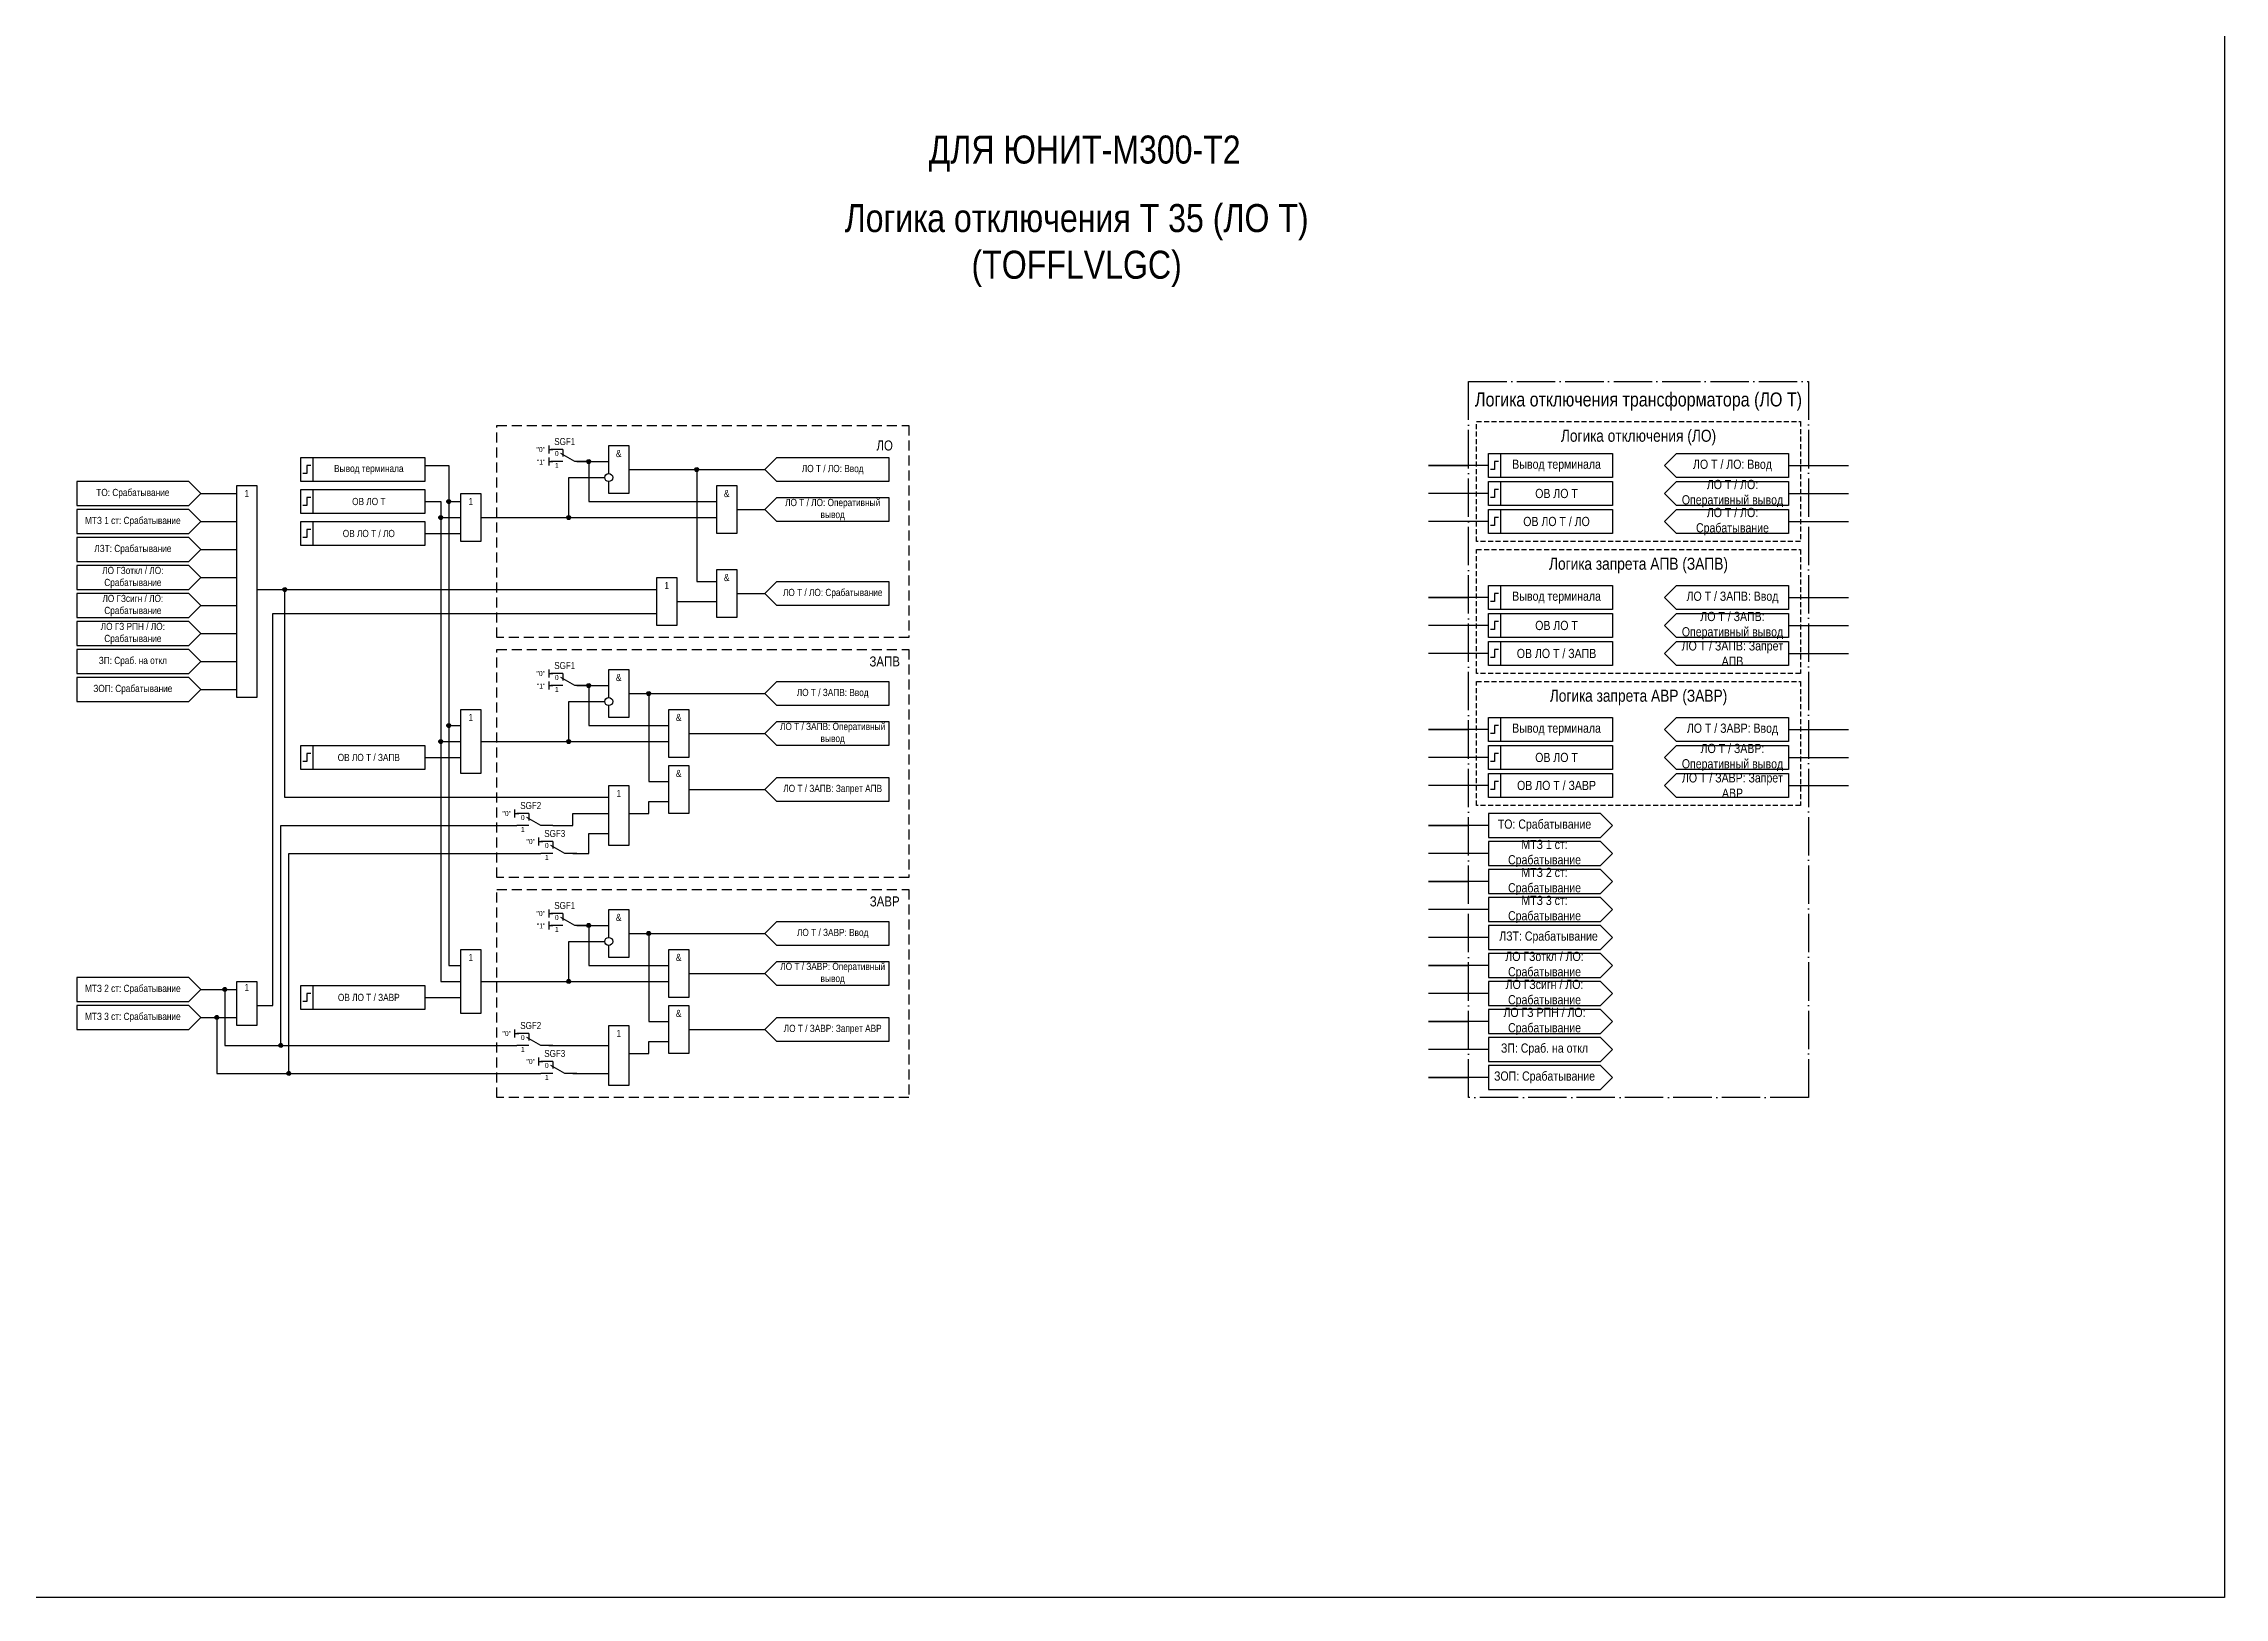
# Model space of a CAD drawing. Header units: millimetres. Extents: x -412 to 1173, y -391 to 386.
# Drawn here: x 628 to 1173, y -391 to -2 of the extents above; entities that cross this region are included whole.
import ezdxf
from ezdxf.enums import TextEntityAlignment as Align

# ---------------------------------------------------------------- set-up
doc = ezdxf.new("R2010")
doc.units = ezdxf.units.MM
doc.linetypes.add('ACAD_ISO04W100', pattern=[30, 24, -3, 0, -3])
doc.linetypes.add('штриховая2', pattern=[0.375, 0.25, -0.125])
doc.layers.add('TEXT', color=7, linetype='Continuous', lineweight=25)
doc.layers.add('Основная', color=7, linetype='Continuous')
doc.styles.add('1.8_Gost_RD', font='ARIALN.TTF', dxfattribs={"height": 1.8})
doc.styles.add('2.5_Gost_RD', font='ARIALN.TTF', dxfattribs={"height": 2.5})
doc.styles.add('3.5_Gost_RD', font='ARIALN.TTF', dxfattribs={"height": 3.5})
doc.styles.add('Вывод', font='ARIALN.TTF', dxfattribs={"height": 2.5})
doc.styles.add('Компонент', font='ARIALN.TTF', dxfattribs={"height": 3.5})

# ---------------------------------------------------------------- blocks, each defined once
blk = doc.blocks.new('*U78')
at = {"layer": 'Основная', "color": 0}
blk.add_line((0, 0), (7, 4), dxfattribs=at)
at = {"layer": 'Основная', "ltscale": 0.35}
blk.add_line((6, 6), (6, 2.5), dxfattribs=at)
blk = doc.blocks.new('*U80')
at = {"layer": 'Основная', "color": 0}
for p, q in [((-3, 6), (-9, 6)), ((-3, 0), (-9, 0)), ((9, 0), (3, 0))]:
    blk.add_line(p, q, dxfattribs=at)
at = {"layer": 'Основная', "ltscale": 0.25, "xscale": -1}
blk.add_blockref('*U78', (3, 0), dxfattribs=at)
at = {"layer": 'Основная'}
for tag, height, style, p in [('ОУ', 3.5, 'Компонент', (-2, 10)), ('В1', 2.5, 'Вывод', (-14, 6)), ('В2', 2.5, 'Вывод', (-6, 4)), ('В3', 2.5, 'Вывод', (-6, -2))]:
    blk.add_attdef(tag, text='', height=height, dxfattribs=dict(at, style=style)).set_placement(p, align=Align.MIDDLE_CENTER)
blk = doc.blocks.new('Точка')
at = {"ltscale": 100}
h = blk.add_hatch(color=256, dxfattribs=at)
h.dxf.hatch_style = 1
edge = h.paths.add_edge_path()
edge.add_arc((0, 0), 0.5, 0, 360)
blk.add_circle((0, 0), 0.5, dxfattribs=at)

msp = doc.modelspace()

# ---------------------------------------------------------------- linework, layer by layer
at = {"ltscale": 100}
for p, q in [((754, -103), (754, -105)), ((754, -104), (755, -104)), ((754, -106), (754, -108)), ((754, -107), (755, -107)), ((989, -108), (974, -108)), ((974, -108), (984, -108)), ((1064, -108), (1079, -108)), ((989, -115), (974, -115)), ((1064, -115), (1079, -115)), ((989, -122), (974, -122)), ((1064, -122), (1079, -122)), ((681, -139), (781, -139)), ((811, -137), (808, -140)), ((808, -140), (811, -143)), ((989, -141), (974, -141)), ((974, -141), (984, -141)), ((1064, -141), (1079, -141)), ((786, -142), (796, -142)), ((989, -148), (974, -148)), ((1036, -152), (1033, -155)), ((1064, -148), (1079, -148)), ((989, -155), (974, -155)), ((1033, -155), (1036, -158)), ((1064, -155), (1079, -155)), ((754, -159), (754, -161)), ((754, -160), (755, -160)), ((754, -162), (754, -164)), ((754, -163), (755, -163)), ((989, -174), (974, -174)), ((974, -174), (984, -174)), ((1064, -174), (1079, -174)), ((989, -181), (974, -181)), ((1036, -185), (1033, -188)), ((1064, -181), (1079, -181)), ((811, -186), (808, -189)), ((808, -189), (811, -192)), ((989, -188), (974, -188)), ((1033, -188), (1036, -191)), ((1064, -188), (1079, -188)), ((745.5, -196), (745.5, -194)), ((745.5, -195), (746.5, -195)), ((740, -198), (746, -198)), ((751.5, -203), (751.5, -201)), ((989, -198), (974, -198)), ((974, -198), (984, -198)), ((740, -205), (752, -205)), ((751.5, -202), (752.5, -202)), ((989, -205), (974, -205)), ((989, -212), (974, -212)), ((974, -212), (984, -212)), ((754, -219), (754, -221)), ((754, -220), (755, -220)), ((754, -222), (754, -224)), ((754, -223), (755, -223)), ((989, -219), (974, -219)), ((989, -226), (974, -226)), ((989, -233), (974, -233)), ((974, -233), (984, -233)), ((989, -240), (974, -240)), ((745.5, -251), (745.5, -249)), ((745.5, -250), (746.5, -250)), ((811, -246), (808, -249)), ((808, -249), (811, -252)), ((989, -247), (974, -247)), ((974, -247), (984, -247)), ((740, -253), (746, -253)), ((751.5, -258), (751.5, -256)), ((754, -253), (769, -253)), ((989, -254), (974, -254)), ((740, -260), (752, -260)), ((751.5, -257), (752.5, -257)), ((760, -260), (769, -260)), ((989, -261), (974, -261)), ((974, -261), (984, -261))]:
    msp.add_line(p, q, dxfattribs=at)
at = {"color": 3, "ltscale": 100}
msp.add_lwpolyline([(561, 386), (1173, 386), (1173, -391), (561, -391)], close=True, dxfattribs=at)
at = {"color": 251, "linetype": 'ACAD_ISO04W100', "lineweight": 30, "ltscale": 0.4, "true_color": 0x58595b}
msp.add_lwpolyline([(984, -87), (1069, -87), (1069, -266), (984, -266)], close=True, dxfattribs=at)
at = {"linetype": 'штриховая2', "ltscale": 10}
for points in [[(741, -98), (844, -98), (844, -151), (741, -151)], [(741, -154), (844, -154), (844, -211), (741, -211)], [(741, -214), (844, -214), (844, -266), (741, -266)]]:
    msp.add_lwpolyline(points, close=True, dxfattribs=at)
at = {"linetype": 'штриховая2', "ltscale": 5}
for points in [[(986, -97), (1067, -97), (1067, -127), (986, -127)], [(986, -129), (1067, -129), (1067, -160), (986, -160)], [(986, -162), (1067, -162), (1067, -193), (986, -193)]]:
    msp.add_lwpolyline(points, close=True, dxfattribs=at)
at = {"ltscale": 100}
for points in [[(769, -110), (769, -103), (774, -103), (774, -115), (769, -115), (769, -112)], [(723, -108), (729, -108), (729, -117), (732, -117)], [(761, -107), (769, -107)], [(761, -107), (764, -107), (764, -117), (796, -117)], [(774, -109), (808, -109)], [(774, -109), (791, -109), (791, -137), (796, -137)], [(808, -109), (811, -106), (839, -106), (839, -112), (811, -112), (808, -109)], [(1033, -108), (1036, -105), (1064, -105), (1064, -111), (1036, -111), (1033, -108)], [(667, -115), (664, -112), (636, -112), (636, -118), (664, -118), (667, -115)], [(676, -157), (676, -113), (681, -113), (681, -166), (676, -166), (676, -157)], [(737, -121), (759, -121), (759, -111), (768, -111)], [(1033, -115), (1036, -112), (1064, -112), (1064, -118), (1036, -118), (1033, -115)], [(667, -122), (664, -119), (636, -119), (636, -125), (664, -125), (667, -122)], [(667, -115), (676, -115)], [(723, -117), (727, -117), (727, -121), (732, -121)], [(729, -117), (729, -173), (732, -173)], [(801, -119), (808, -119)], [(808, -119), (811, -116), (839, -116), (839, -122), (811, -122), (808, -119)], [(667, -122), (676, -122)], [(723, -125), (732, -125)], [(727, -121), (727, -177), (732, -177)], [(737, -121), (796, -121)], [(667, -129), (664, -126), (636, -126), (636, -132), (664, -132), (667, -129)], [(667, -129), (676, -129)], [(667, -136), (664, -133), (636, -133), (636, -139), (664, -139), (667, -136)], [(667, -136), (676, -136)], [(667, -143), (664, -140), (636, -140), (636, -146), (664, -146), (667, -143)], [(769, -191), (688, -191), (688, -139)], [(801, -140), (808, -140)], [(808, -140), (811, -137), (839, -137), (839, -143), (811, -143), (808, -140)], [(1033, -141), (1036, -138), (1064, -138), (1064, -144), (1036, -144), (1033, -141)], [(667, -150), (664, -147), (636, -147), (636, -153), (664, -153), (667, -150)], [(667, -143), (676, -143)], [(681, -243), (685, -243), (685, -145), (781, -145)], [(1033, -148), (1036, -145), (1064, -145), (1064, -151), (1036, -151), (1033, -148)], [(667, -150), (676, -150)], [(1033, -155), (1036, -152), (1064, -152), (1064, -158), (1036, -158), (1033, -155)], [(667, -157), (664, -154), (636, -154), (636, -160), (664, -160), (667, -157)], [(667, -157), (676, -157)], [(667, -164), (664, -161), (636, -161), (636, -167), (664, -167), (667, -164)], [(761, -163), (769, -163)], [(761, -163), (764, -163), (764, -173), (784, -173)], [(769, -166), (769, -159), (774, -159), (774, -171), (769, -171), (769, -168)], [(808, -165), (811, -162), (839, -162), (839, -168), (811, -168), (808, -165)], [(667, -164), (676, -164)], [(737, -177), (759, -177), (759, -167), (768, -167)], [(774, -165), (808, -165)], [(774, -165), (779, -165), (779, -187), (784, -187)], [(729, -173), (729, -233), (732, -233)], [(808, -175), (811, -172), (839, -172), (839, -178), (811, -178), (808, -175)], [(1033, -174), (1036, -171), (1064, -171), (1064, -177), (1036, -177), (1033, -174)], [(727, -177), (727, -237), (732, -237)], [(737, -177), (784, -177)], [(789, -175), (808, -175)], [(1033, -181), (1036, -178), (1064, -178), (1064, -184), (1036, -184), (1033, -181)], [(723, -181), (732, -181)], [(1033, -188), (1036, -185), (1064, -185), (1064, -191), (1036, -191), (1033, -188)], [(789, -189), (808, -189)], [(808, -189), (811, -186), (839, -186), (839, -192), (811, -192), (808, -189)], [(755, -198), (760, -198), (760, -195), (769, -195)], [(774, -195), (779, -195), (779, -192), (784, -192)], [(1020, -198), (1017, -195), (989, -195), (989, -201), (1017, -201), (1020, -198)], [(673, -239), (673, -253), (687, -253), (687, -198), (743, -198)], [(760, -205), (764, -205), (764, -200), (769, -200)], [(671, -246), (671, -260), (689, -260), (689, -205), (743, -205)], [(1020, -205), (1017, -202), (989, -202), (989, -208), (1017, -208), (1020, -205)], [(1020, -212), (1017, -209), (989, -209), (989, -215), (1017, -215), (1020, -212)], [(1020, -219), (1017, -216), (989, -216), (989, -222), (1017, -222), (1020, -219)], [(761, -223), (769, -223)], [(761, -223), (764, -223), (764, -233), (784, -233)], [(769, -226), (769, -219), (774, -219), (774, -231), (769, -231), (769, -228)], [(808, -225), (811, -222), (839, -222), (839, -228), (811, -228), (808, -225)], [(1020, -226), (1017, -223), (989, -223), (989, -229), (1017, -229), (1020, -226)], [(737, -237), (759, -237), (759, -227), (768, -227)], [(774, -225), (808, -225)], [(774, -225), (779, -225), (779, -247), (784, -247)], [(808, -235), (811, -232), (839, -232), (839, -238), (811, -238), (808, -235)], [(1020, -233), (1017, -230), (989, -230), (989, -236), (1017, -236), (1020, -233)], [(667, -239), (664, -236), (636, -236), (636, -242), (664, -242), (667, -239)], [(667, -239), (676, -239)], [(737, -237), (784, -237)], [(789, -235), (808, -235)], [(1020, -240), (1017, -237), (989, -237), (989, -243), (1017, -243), (1020, -240)], [(667, -246), (664, -243), (636, -243), (636, -249), (664, -249), (667, -246)], [(723, -241), (732, -241)], [(1020, -247), (1017, -244), (989, -244), (989, -250), (1017, -250), (1020, -247)], [(667, -246), (676, -246)], [(789, -249), (808, -249)], [(808, -249), (811, -246), (839, -246), (839, -252), (811, -252), (808, -249)], [(687, -253), (741, -253)], [(774, -255), (779, -255), (779, -252), (784, -252)], [(1020, -254), (1017, -251), (989, -251), (989, -257), (1017, -257), (1020, -254)], [(689, -260), (741, -260)], [(1020, -261), (1017, -258), (989, -258), (989, -264), (1017, -264), (1020, -261)]]:
    msp.add_lwpolyline(points, dxfattribs=at)
for points in [[(692, -106), (723, -106), (723, -112), (692, -112)], [(692, -106), (695, -106), (695, -112), (692, -112)], [(989, -105), (992, -105), (992, -111), (989, -111)], [(989, -105), (1020, -105), (1020, -111), (989, -111)], [(692, -114), (723, -114), (723, -120), (692, -120)], [(692, -114), (695, -114), (695, -120), (692, -120)], [(796, -113), (801, -113), (801, -125), (796, -125)], [(989, -112), (992, -112), (992, -118), (989, -118)], [(989, -112), (1020, -112), (1020, -118), (989, -118)], [(732, -115), (737, -115), (737, -127), (732, -127)], [(989, -119), (992, -119), (992, -125), (989, -125)], [(989, -119), (1020, -119), (1020, -125), (989, -125)], [(692, -122), (695, -122), (695, -128), (692, -128)], [(692, -122), (723, -122), (723, -128), (692, -128)], [(781, -136), (786, -136), (786, -148), (781, -148)], [(796, -134), (801, -134), (801, -146), (796, -146)], [(989, -138), (992, -138), (992, -144), (989, -144)], [(989, -138), (1020, -138), (1020, -144), (989, -144)], [(989, -145), (992, -145), (992, -151), (989, -151)], [(989, -145), (1020, -145), (1020, -151), (989, -151)], [(989, -152), (992, -152), (992, -158), (989, -158)], [(989, -152), (1020, -152), (1020, -158), (989, -158)], [(732, -169), (737, -169), (737, -185), (732, -185)], [(784, -169), (789, -169), (789, -181), (784, -181)], [(989, -171), (992, -171), (992, -177), (989, -177)], [(989, -171), (1020, -171), (1020, -177), (989, -177)], [(692, -178), (695, -178), (695, -184), (692, -184)], [(692, -178), (723, -178), (723, -184), (692, -184)], [(989, -178), (992, -178), (992, -184), (989, -184)], [(989, -178), (1020, -178), (1020, -184), (989, -184)], [(784, -183), (789, -183), (789, -195), (784, -195)], [(989, -185), (992, -185), (992, -191), (989, -191)], [(989, -185), (1020, -185), (1020, -191), (989, -191)], [(769, -188), (774, -188), (774, -203), (769, -203)], [(732, -229), (737, -229), (737, -245), (732, -245)], [(784, -229), (789, -229), (789, -241), (784, -241)], [(676, -237), (681, -237), (681, -248), (676, -248)], [(692, -238), (695, -238), (695, -244), (692, -244)], [(692, -238), (723, -238), (723, -244), (692, -244)], [(784, -243), (789, -243), (789, -255), (784, -255)], [(769, -248), (774, -248), (774, -263), (769, -263)]]:
    msp.add_lwpolyline(points, close=True, dxfattribs=at)
at = {"lineweight": 30, "ltscale": 100}
for points in [[(694.5, -108), (693.5, -108), (693.5, -110), (692.5, -110)], [(991.5, -107), (990.5, -107), (990.5, -109), (989.5, -109)], [(991.5, -114), (990.5, -114), (990.5, -116), (989.5, -116)], [(694.5, -116), (693.5, -116), (693.5, -118), (692.5, -118)], [(694.5, -124), (693.5, -124), (693.5, -126), (692.5, -126)], [(991.5, -121), (990.5, -121), (990.5, -123), (989.5, -123)], [(991.5, -140), (990.5, -140), (990.5, -142), (989.5, -142)], [(991.5, -147), (990.5, -147), (990.5, -149), (989.5, -149)], [(991.5, -154), (990.5, -154), (990.5, -156), (989.5, -156)], [(991.5, -173), (990.5, -173), (990.5, -175), (989.5, -175)], [(694.5, -180), (693.5, -180), (693.5, -182), (692.5, -182)], [(991.5, -180), (990.5, -180), (990.5, -182), (989.5, -182)], [(991.5, -187), (990.5, -187), (990.5, -189), (989.5, -189)], [(694.5, -240), (693.5, -240), (693.5, -242), (692.5, -242)]]:
    msp.add_lwpolyline(points, dxfattribs=at)
for centre in [(769, -111), (769, -167), (769, -227)]:
    msp.add_circle(centre, 1)
at = {"layer": 'Основная', "ltscale": 100}
msp.add_lwpolyline([(1064, -119), (1064, -125), (1036, -125), (1033, -122), (1036, -119)], close=True, dxfattribs=at)

# ---------------------------------------------------------------- block references
at = {"ltscale": 100}
for p in [(764, -107), (791, -109), (729, -117), (727, -121), (759, -121), (688, -139), (764, -163), (779, -165), (729, -173), (727, -177), (759, -177), (764, -223), (779, -225), (673, -239), (759, -237), (671, -246), (687, -253), (689, -260)]:
    msp.add_blockref('Точка', p, dxfattribs=at)
at = {"layer": 'Основная', "ltscale": 0.25, "xscale": 0.5, "yscale": 0.5, "zscale": 0.5}
for p, values in [((759, -107), {'ОУ': 'SGF1', 'В1': '"0"', 'В2': '0', 'В3': '1'}), ((759, -163), {'ОУ': 'SGF1', 'В1': '"0"', 'В2': '0', 'В3': '1'}), ((750.5, -198), {'ОУ': 'SGF2', 'В1': '"0"', 'В2': '0', 'В3': '1'}), ((756.5, -205), {'ОУ': 'SGF3', 'В1': '"0"', 'В2': '0', 'В3': '1'}), ((759, -223), {'ОУ': 'SGF1', 'В1': '"0"', 'В2': '0', 'В3': '1'}), ((750.5, -253), {'ОУ': 'SGF2', 'В1': '"0"', 'В2': '0', 'В3': '1'}), ((756.5, -260), {'ОУ': 'SGF3', 'В1': '"0"', 'В2': '0', 'В3': '1'})]:
    msp.add_blockref('*U80', p, dxfattribs=at).add_auto_attribs(values)

# ---------------------------------------------------------------- texts
at = {"color": 6, "ltscale": 100, "insert": (888, -30), "char_height": 7, "width": 160, "attachment_point": 5, "style": '3.5_Gost_RD'}
msp.add_mtext('ДЛЯ ЮНИТ-М300-Т2', dxfattribs=at)
at = {"color": 30, "ltscale": 100, "true_color": 0xf7941d, "insert": (886, -53), "char_height": 7, "width": 160, "attachment_point": 5, "style": '3.5_Gost_RD'}
msp.add_mtext('{\\C3;Логика отключения Т 35 (ЛО Т) (}TOFFLVLGC{\\C3;) }', dxfattribs=at)
at = {"color": 1, "ltscale": 100, "insert": (1026.5, -92), "char_height": 3.5, "width": 85, "attachment_point": 5, "style": '3.5_Gost_RD'}
msp.add_mtext('{\\C30;\\c1938679;Логика отключения трансформатора (ЛО Т)}', dxfattribs=at)
at = {"ltscale": 100, "attachment_point": 5}
for s, insert, char_height, width, style in [('Логика отключения (ЛО)', (1026.5, -101), 3, 81, '3.5_Gost_RD'), ('&', (771.5, -105), 1.8, 5, '2.5_Gost_RD'), ('1', (678.5, -115), 1.8, 5, '1.8_Gost_RD'), ('&', (798.5, -115), 1.8, 5, '2.5_Gost_RD'), ('1', (734.5, -117), 1.8, 5, '2.5_Gost_RD'), ('МТЗ 1 ст: Срабатывание ', (650, -122), 1.8, 28, '1.8_Gost_RD'), ('ЛЗТ: Срабатывание ', (650, -129), 1.8, 28, '1.8_Gost_RD'), ('&', (798.5, -136), 1.8, 5, '2.5_Gost_RD'), ('Логика запрета АПВ (ЗАПВ)', (1026.5, -133), 3, 81, '3.5_Gost_RD'), ('1', (783.5, -138), 1.8, 5, '2.5_Gost_RD'), ('&', (771.5, -161), 1.8, 5, '2.5_Gost_RD'), ('Логика запрета АВР (ЗАВР)', (1026.5, -166), 3, 81, '3.5_Gost_RD'), ('1', (734.5, -171), 1.8, 5, '2.5_Gost_RD'), ('&', (786.5, -171), 1.8, 5, '2.5_Gost_RD'), ('&', (786.5, -185), 1.8, 5, '2.5_Gost_RD'), ('1', (771.5, -190), 1.8, 5, '2.5_Gost_RD'), ('МТЗ 1 ст: Срабатывание ', (1003, -205), 2.3, 28, '2.5_Gost_RD'), ('МТЗ 2 ст: Срабатывание ', (1003, -212), 2.3, 28, '2.5_Gost_RD'), ('МТЗ 3 ст: Срабатывание ', (1003, -219), 2.3, 28, '2.5_Gost_RD'), ('&', (771.5, -221), 1.8, 5, '2.5_Gost_RD'), ('ЛЗТ: Срабатывание ', (1004, -226), 2.3, 28, '2.5_Gost_RD'), ('1', (734.5, -231), 1.8, 5, '2.5_Gost_RD'), ('&', (786.5, -231), 1.8, 5, '2.5_Gost_RD'), ('МТЗ 2 ст: Срабатывание ', (650, -239), 1.8, 28, '1.8_Gost_RD'), ('1', (678.5, -238.5), 1.8, 5, '1.8_Gost_RD'), ('МТЗ 3 ст: Срабатывание ', (650, -246), 1.8, 28, '1.8_Gost_RD'), ('&', (786.5, -245), 1.8, 5, '2.5_Gost_RD'), ('1', (771.5, -250), 1.8, 5, '2.5_Gost_RD')]:
    msp.add_mtext(s, dxfattribs=dict(at, insert=insert, char_height=char_height, width=width, style=style))
at = {"color": 0, "ltscale": 100, "width": 28, "attachment_point": 5}
for insert, char_height, style in [((709, -109), 1.8, '1.8_Gost_RD'), ((1006, -108), 2.3, '2.5_Gost_RD'), ((1006, -141), 2.3, '2.5_Gost_RD'), ((1006, -174), 2.3, '2.5_Gost_RD')]:
    msp.add_mtext('{\\C256;Вывод терминала}', dxfattribs=dict(at, insert=insert, char_height=char_height, style=style))
at = {"ltscale": 100, "char_height": 1.25, "attachment_point": 1, "style": '3.5_Gost_RD'}
for insert in [(751, -106.5), (751, -162.5), (751, -222.5)]:
    msp.add_mtext_dynamic_manual_height_columns('"1"', width=2, gutter_width=17.5, heights=[0], dxfattribs=dict(at, insert=insert))
at = {"layer": 'TEXT', "ltscale": 100, "width": 28, "attachment_point": 5}
for s, insert, char_height, style in [('ЛО', (838, -103), 2.5, '2.5_Gost_RD'), ('ЛО Т / ЛО: Ввод', (825, -109), 1.8, '1.8_Gost_RD'), ('ЛО Т / ЛО: Ввод', (1050, -108), 2.3, '2.5_Gost_RD'), ('ЛО Т / ЛО: Оперативный вывод', (1050, -115), 2.3, '2.5_Gost_RD'), ('ОВ ЛО Т', (709, -117), 1.8, '1.8_Gost_RD'), ('ЛО Т / ЛО: Оперативный вывод', (825, -119), 1.8, '1.8_Gost_RD'), ('ЛО Т / ЛО: Срабатывание', (1050, -122), 2.3, '2.5_Gost_RD'), ('ЛО ГЗоткл / ЛО: Срабатывание', (650, -136), 1.8, '1.8_Gost_RD'), ('ЛО ГЗсигн / ЛО: Срабатывание', (650, -143), 1.8, '1.8_Gost_RD'), ('ЛО Т / ЛО: Срабатывание', (825, -140), 1.8, '1.8_Gost_RD'), ('ЛО Т / ЗАПВ: Ввод', (1050, -141), 2.3, '2.5_Gost_RD'), ('ЛО ГЗ РПН / ЛО: Срабатывание', (650, -150), 1.8, '1.8_Gost_RD'), ('ЛО Т / ЗАПВ: Оперативный вывод', (1050, -148), 2.3, '2.5_Gost_RD'), ('ЛО Т / ЗАПВ: Запрет АПВ', (1050, -155), 2.3, '2.5_Gost_RD'), ('ЗП: Сраб. на откл', (650, -157), 1.8, '1.8_Gost_RD'), ('ЗАПВ', (838, -157), 2.5, '2.5_Gost_RD'), ('ЗОП: Срабатывание', (650, -164), 1.8, '1.8_Gost_RD'), ('ЛО Т / ЗАПВ: Ввод', (825, -165), 1.8, '1.8_Gost_RD'), ('ЛО Т / ЗАПВ: Оперативный вывод', (825, -175), 1.8, '1.8_Gost_RD'), ('ЛО Т / ЗАВР: Ввод', (1050, -174), 2.3, '2.5_Gost_RD'), ('ЛО Т / ЗАВР: Оперативный вывод', (1050, -181), 2.3, '2.5_Gost_RD'), ('ЛО Т / ЗАВР: Запрет АВР', (1050, -188), 2.3, '2.5_Gost_RD'), ('ЛО Т / ЗАПВ: Запрет АПВ', (825, -189), 1.8, '1.8_Gost_RD'), ('ЗАВР', (838, -217), 2.5, '2.5_Gost_RD'), ('ЛО Т / ЗАВР: Ввод', (825, -225), 1.8, '1.8_Gost_RD'), ('ЛО Т / ЗАВР: Оперативный вывод', (825, -235), 1.8, '1.8_Gost_RD'), ('ЛО ГЗоткл / ЛО: Срабатывание', (1003, -233), 2.3, '2.5_Gost_RD'), ('ЛО ГЗсигн / ЛО: Срабатывание', (1003, -240), 2.3, '2.5_Gost_RD'), ('ЛО ГЗ РПН / ЛО: Срабатывание', (1003, -247), 2.3, '2.5_Gost_RD'), ('ЛО Т / ЗАВР: Запрет АВР', (825, -249), 1.8, '1.8_Gost_RD'), ('ЗП: Сраб. на откл', (1003, -254), 2.3, '2.5_Gost_RD'), ('ЗОП: Срабатывание', (1003, -261), 2.3, '2.5_Gost_RD')]:
    msp.add_mtext(s, dxfattribs=dict(at, insert=insert, char_height=char_height, style=style))
at = {"layer": 'TEXT', "color": 0, "ltscale": 100, "width": 28, "attachment_point": 5}
for s, insert, char_height, style in [('{\\C256;ОВ ЛО Т}', (1006, -115), 2.3, '2.5_Gost_RD'), ('{\\C256;ОВ ЛО Т / ЛО}', (709, -125), 1.8, '1.8_Gost_RD'), ('{\\C256;ОВ ЛО Т / ЛО}', (1006, -122), 2.3, '2.5_Gost_RD'), ('{\\C256;ОВ ЛО Т}', (1006, -148), 2.3, '2.5_Gost_RD'), ('{\\C256;ОВ ЛО Т}', (1006, -181), 2.3, '2.5_Gost_RD')]:
    msp.add_mtext(s, dxfattribs=dict(at, insert=insert, char_height=char_height, style=style))
at = {"layer": 'Основная', "color": 0, "ltscale": 100, "width": 28, "attachment_point": 5}
for s, insert, char_height, style in [('{\\C256;ТО: Срабатывание}', (650, -115), 1.8, '1.8_Gost_RD'), ('{\\C256;ОВ ЛО Т / ЗАПВ}', (1006, -155), 2.3, '2.5_Gost_RD'), ('{\\C256;ОВ ЛО Т / ЗАПВ}', (709, -181), 1.8, '1.8_Gost_RD'), ('{\\C256;ОВ ЛО Т / ЗАВР}', (1006, -188), 2.3, '2.5_Gost_RD'), ('{\\C256;ТО: Срабатывание}', (1003, -198), 2.3, '2.5_Gost_RD'), ('{\\C256;ОВ ЛО Т / ЗАВР}', (709, -241), 1.8, '1.8_Gost_RD')]:
    msp.add_mtext(s, dxfattribs=dict(at, insert=insert, char_height=char_height, style=style))

doc.saveas('drawing.dxf')
